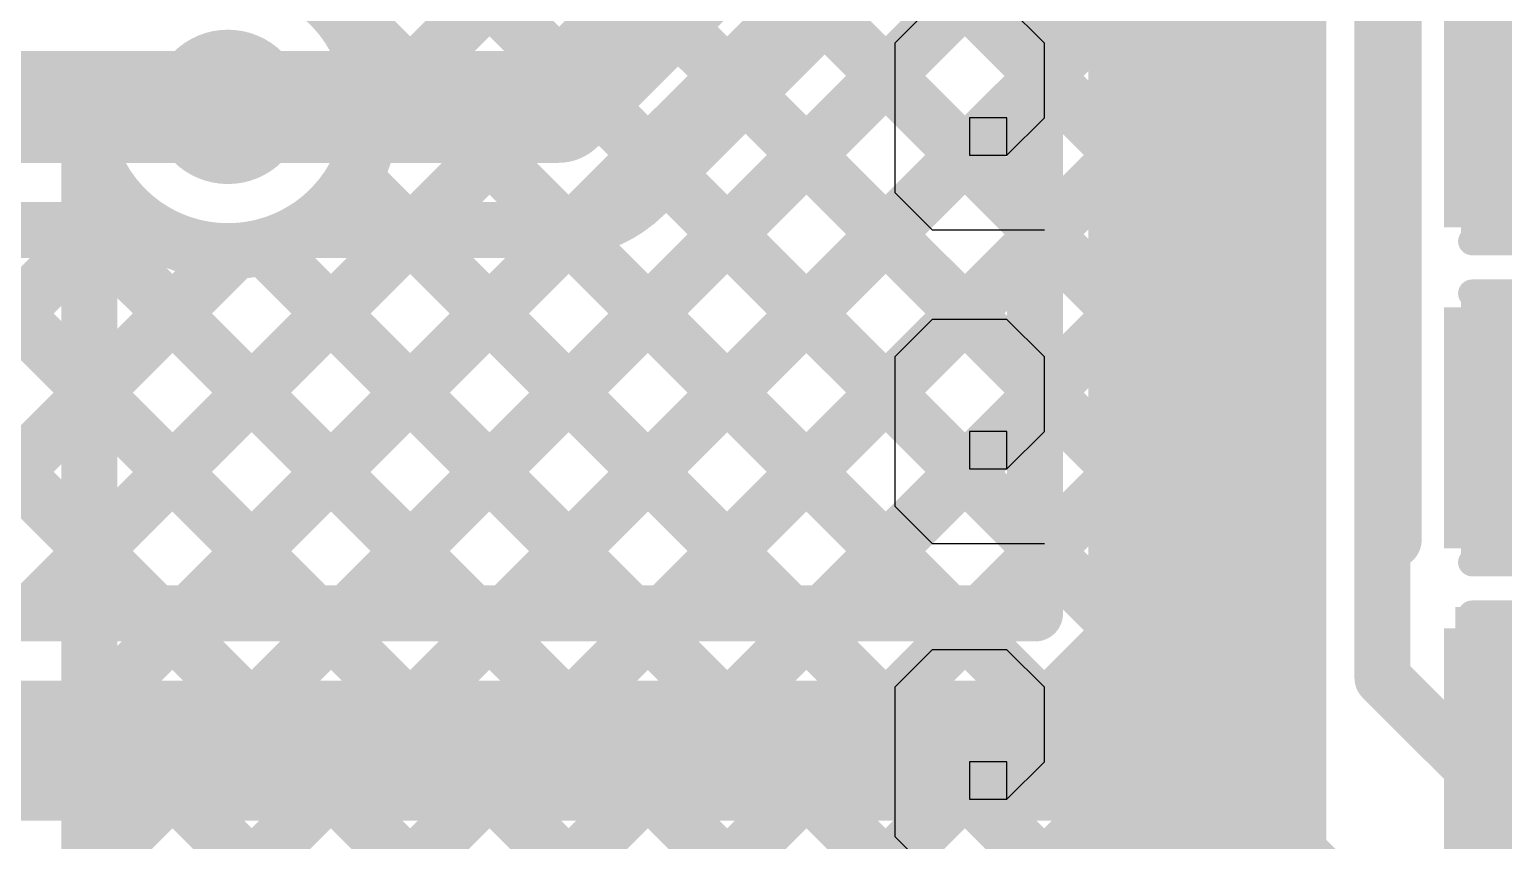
# Model space of a CAD drawing. Header units: millimetres. Extents: x 0.78 to 3.29, y 2.96 to 5.31.
# Drawn here: x 1.6715 to 1.9346, y 4.29 to 4.4348 of the extents above; entities that cross this region are included whole.
import ezdxf

# ---------------------------------------------------------------- set-up
doc = ezdxf.new("R2010")
doc.units = ezdxf.units.MM
doc.header["$MEASUREMENT"] = 0
for name, color, linetype in [('BottomLayer', 5, 'Continuous'), ('BottomOverlay', 54, 'Continuous'), ('BottomPaste', 16, 'Continuous'), ('BottomSolder', 6, 'Continuous'), ('MultiLayer', 9, 'Continuous'), ('TopLayer', 1, 'Continuous'), ('ViaHoleLayer', 16, 'Continuous')]:
    doc.layers.add(name, color=color, linetype=linetype)

# ---------------------------------------------------------------- blocks, each defined once
blk = doc.blocks.new('R__0603_B_84')
at = {"layer": 'BottomLayer'}
for points in [[(-0.045, 0.0175), (-0.045, -0.0175), (-0.015, 0.0175), (-0.015, -0.0175)], [(0.015, 0.0175), (0.015, -0.0175), (0.045, 0.0175), (0.045, -0.0175)]]:
    blk.add_solid(points, dxfattribs=at)
at = {"layer": 'BottomOverlay', "const_width": 0.005}
for points in [[(-0.05, -0.024), (-0.05, 0.024)], [(-0.05, 0.024), (-0.016, 0.024)], [(0.016, 0.024), (0.05, 0.024)], [(0.05, -0.024), (0.05, 0.024)], [(-0.05, -0.024), (-0.016, -0.024)], [(0.016, -0.024), (0.05, -0.024)]]:
    blk.add_lwpolyline(points, dxfattribs=at)
at = {"layer": 'BottomOverlay', "const_width": 0.0025}
for points in [[(-0.05125, 0.024, 1), (-0.04875, 0.024, 1)], [(-0.05125, 0.024, 1), (-0.04875, 0.024, 1)], [(-0.01725, 0.024, 1), (-0.01475, 0.024, 1)], [(0.01475, 0.024, 1), (0.01725, 0.024, 1)], [(0.04875, 0.024, 1), (0.05125, 0.024, 1)], [(0.04875, 0.024, 1), (0.05125, 0.024, 1)], [(-0.05125, -0.024, 1), (-0.04875, -0.024, 1)], [(-0.05125, -0.024, 1), (-0.04875, -0.024, 1)], [(-0.01725, -0.024, 1), (-0.01475, -0.024, 1)], [(0.01475, -0.024, 1), (0.01725, -0.024, 1)], [(0.04875, -0.024, 1), (0.05125, -0.024, 1)], [(0.04875, -0.024, 1), (0.05125, -0.024, 1)]]:
    blk.add_lwpolyline(points, format="xyb", close=True, dxfattribs=at)
at = {"layer": 'BottomPaste'}
for points in [[(-0.045, 0.0175), (-0.045, -0.0175), (-0.015, 0.0175), (-0.015, -0.0175)], [(0.015, 0.0175), (0.015, -0.0175), (0.045, 0.0175), (0.045, -0.0175)]]:
    blk.add_solid(points, dxfattribs=at)
at = {"layer": 'BottomSolder'}
for points in [[(-0.049, 0.0215), (-0.049, -0.0215), (-0.011, 0.0215), (-0.011, -0.0215)], [(0.011, 0.0215), (0.011, -0.0215), (0.049, 0.0215), (0.049, -0.0215)]]:
    blk.add_solid(points, dxfattribs=at)
blk = doc.blocks.new('R__0603_B_85')
at = {"layer": 'BottomLayer'}
for points in [[(-0.045, 0.0175), (-0.045, -0.0175), (-0.015, 0.0175), (-0.015, -0.0175)], [(0.015, 0.0175), (0.015, -0.0175), (0.045, 0.0175), (0.045, -0.0175)]]:
    blk.add_solid(points, dxfattribs=at)
at = {"layer": 'BottomOverlay', "const_width": 0.005}
for points in [[(-0.05, -0.024), (-0.05, 0.024)], [(-0.05, 0.024), (-0.016, 0.024)], [(0.016, 0.024), (0.05, 0.024)], [(0.05, -0.024), (0.05, 0.024)], [(-0.05, -0.024), (-0.016, -0.024)], [(0.016, -0.024), (0.05, -0.024)]]:
    blk.add_lwpolyline(points, dxfattribs=at)
at = {"layer": 'BottomOverlay', "const_width": 0.0025}
for points in [[(-0.05125, 0.024, 1), (-0.04875, 0.024, 1)], [(-0.05125, 0.024, 1), (-0.04875, 0.024, 1)], [(-0.01725, 0.024, 1), (-0.01475, 0.024, 1)], [(0.01475, 0.024, 1), (0.01725, 0.024, 1)], [(0.04875, 0.024, 1), (0.05125, 0.024, 1)], [(0.04875, 0.024, 1), (0.05125, 0.024, 1)], [(-0.05125, -0.024, 1), (-0.04875, -0.024, 1)], [(-0.05125, -0.024, 1), (-0.04875, -0.024, 1)], [(-0.01725, -0.024, 1), (-0.01475, -0.024, 1)], [(0.01475, -0.024, 1), (0.01725, -0.024, 1)], [(0.04875, -0.024, 1), (0.05125, -0.024, 1)], [(0.04875, -0.024, 1), (0.05125, -0.024, 1)]]:
    blk.add_lwpolyline(points, format="xyb", close=True, dxfattribs=at)
at = {"layer": 'BottomPaste'}
for points in [[(-0.045, 0.0175), (-0.045, -0.0175), (-0.015, 0.0175), (-0.015, -0.0175)], [(0.015, 0.0175), (0.015, -0.0175), (0.045, 0.0175), (0.045, -0.0175)]]:
    blk.add_solid(points, dxfattribs=at)
at = {"layer": 'BottomSolder'}
for points in [[(-0.049, 0.0215), (-0.049, -0.0215), (-0.011, 0.0215), (-0.011, -0.0215)], [(0.011, 0.0215), (0.011, -0.0215), (0.049, 0.0215), (0.049, -0.0215)]]:
    blk.add_solid(points, dxfattribs=at)
blk = doc.blocks.new('R__0603_B_86')
at = {"layer": 'BottomLayer'}
for points in [[(-0.045, 0.0175), (-0.045, -0.0175), (-0.015, 0.0175), (-0.015, -0.0175)], [(0.015, 0.0175), (0.015, -0.0175), (0.045, 0.0175), (0.045, -0.0175)]]:
    blk.add_solid(points, dxfattribs=at)
at = {"layer": 'BottomOverlay', "const_width": 0.005}
for points in [[(-0.05, -0.024), (-0.05, 0.024)], [(-0.05, 0.024), (-0.016, 0.024)], [(0.016, 0.024), (0.05, 0.024)], [(0.05, -0.024), (0.05, 0.024)], [(-0.05, -0.024), (-0.016, -0.024)], [(0.016, -0.024), (0.05, -0.024)]]:
    blk.add_lwpolyline(points, dxfattribs=at)
at = {"layer": 'BottomOverlay', "const_width": 0.0025}
for points in [[(-0.05125, 0.024, 1), (-0.04875, 0.024, 1)], [(-0.05125, 0.024, 1), (-0.04875, 0.024, 1)], [(-0.01725, 0.024, 1), (-0.01475, 0.024, 1)], [(0.01475, 0.024, 1), (0.01725, 0.024, 1)], [(0.04875, 0.024, 1), (0.05125, 0.024, 1)], [(0.04875, 0.024, 1), (0.05125, 0.024, 1)], [(-0.05125, -0.024, 1), (-0.04875, -0.024, 1)], [(-0.05125, -0.024, 1), (-0.04875, -0.024, 1)], [(-0.01725, -0.024, 1), (-0.01475, -0.024, 1)], [(0.01475, -0.024, 1), (0.01725, -0.024, 1)], [(0.04875, -0.024, 1), (0.05125, -0.024, 1)], [(0.04875, -0.024, 1), (0.05125, -0.024, 1)]]:
    blk.add_lwpolyline(points, format="xyb", close=True, dxfattribs=at)
at = {"layer": 'BottomPaste'}
for points in [[(-0.045, 0.0175), (-0.045, -0.0175), (-0.015, 0.0175), (-0.015, -0.0175)], [(0.015, 0.0175), (0.015, -0.0175), (0.045, 0.0175), (0.045, -0.0175)]]:
    blk.add_solid(points, dxfattribs=at)
at = {"layer": 'BottomSolder'}
for points in [[(-0.049, 0.0215), (-0.049, -0.0215), (-0.011, 0.0215), (-0.011, -0.0215)], [(0.011, 0.0215), (0.011, -0.0215), (0.049, 0.0215), (0.049, -0.0215)]]:
    blk.add_solid(points, dxfattribs=at)

msp = doc.modelspace()

# ---------------------------------------------------------------- linework, layer by layer
at = {"layer": 'BottomLayer'}
for points, const_width in [([(1.7327, 4.4197), (1.87098, 4.55798)], 0.01), ([(1.62082, 4.54515), (1.83547, 4.3305)], 0.01), ([(1.6491, 4.54515), (1.851, 4.34326)], 0.01), ([(1.67879, 4.54375), (1.851, 4.37154)], 0.01), ([(1.707, 4.54383), (1.851, 4.39982)], 0.01), ([(1.73536, 4.54375), (1.851, 4.42811)], 0.01), ([(1.851, 4.3305), (1.851, 4.51426)], 0.01), ([(1.91498, 4.34363), (1.91498, 4.51426)], 0.01), ([(1.67178, 4.3305), (1.851, 4.50972)], 0.01), ([(1.70006, 4.3305), (1.851, 4.48144)], 0.01), ([(1.915, 4.39963), (1.915, 4.45695)], 0.01), ([(1.72835, 4.3305), (1.851, 4.45315)], 0.01), ([(1.522, 4.42095), (1.70695, 4.42095)], 0.02), ([(1.75663, 4.3305), (1.851, 4.42487)], 0.01), ([(1.7294, 4.40829), (1.80719, 4.3305)], 0.01), ([(1.554, 4.39895), (1.69351, 4.39895)], 0.01), ([(1.61521, 4.3305), (1.68366, 4.39895)], 0.01), ([(1.6256, 4.39895), (1.69405, 4.3305)], 0.01), ([(1.65389, 4.39895), (1.72234, 4.3305)], 0.01), ([(1.68217, 4.39895), (1.75062, 4.3305)], 0.01), ([(1.915, 4.385), (1.915, 4.39963)], 0.01), ([(1.915, 4.385), (1.915, 4.39963)], 0.01), ([(1.71341, 4.39599), (1.7789, 4.3305)], 0.01), ([(1.78492, 4.3305), (1.851, 4.39658)], 0.01), ([(1.64349, 4.3305), (1.70819, 4.3952)], 0.01), ([(1.915, 4.34363), (1.915, 4.385)], 0.01), ([(1.8132, 4.3305), (1.851, 4.3683)], 0.01), ([(1.84148, 4.3305), (1.851, 4.34002)], 0.01), ([(1.554, 4.3305), (1.851, 4.3305)], 0.01), ([(1.522, 4.306), (1.883, 4.306)], 0.025)]:
    msp.add_lwpolyline(points, dxfattribs=dict(at, const_width=const_width))
at = {"layer": 'BottomLayer', "const_width": 0.01}
for points in [[(1.69351, 4.44295, -0.585629), (1.73273, 4.42095)], [(1.73273, 4.42095, -0.585629), (1.69351, 4.39895)]]:
    msp.add_lwpolyline(points, format="xyb", dxfattribs=at)
at = {"layer": 'BottomLayer'}
for points, const_width in [([(1.70006, 4.42095, 1), (1.71384, 4.42095, 1)], 0.01378), ([(1.8485, 4.42811, 1), (1.8535, 4.42811, 1)], 0.005), ([(1.70195, 4.42095, 1), (1.71195, 4.42095, 1)], 0.01), ([(1.8485, 4.42487, 1), (1.8535, 4.42487, 1)], 0.005), ([(1.7302, 4.4197, 1), (1.7352, 4.4197, 1)], 0.005), ([(1.73023, 4.42095, 1), (1.73523, 4.42095, 1)], 0.005), ([(1.73023, 4.42095, 1), (1.73523, 4.42095, 1)], 0.005), ([(1.7269, 4.40829, 1), (1.7319, 4.40829, 1)], 0.005), ([(1.67967, 4.39895, 1), (1.68467, 4.39895, 1)], 0.005), ([(1.68116, 4.39895, 1), (1.68616, 4.39895, 1)], 0.005), ([(1.69101, 4.39895, 1), (1.69601, 4.39895, 1)], 0.005), ([(1.69101, 4.39895, 1), (1.69601, 4.39895, 1)], 0.005), ([(1.8485, 4.39982, 1), (1.8535, 4.39982, 1)], 0.005), ([(1.9125, 4.39963, 1), (1.9175, 4.39963, 1)], 0.005), ([(1.9125, 4.39963, 1), (1.9175, 4.39963, 1)], 0.005), ([(1.9125, 4.39963, 1), (1.9175, 4.39963, 1)], 0.005), ([(1.71091, 4.39599, 1), (1.71591, 4.39599, 1)], 0.005), ([(1.8485, 4.39658, 1), (1.8535, 4.39658, 1)], 0.005), ([(1.70569, 4.3952, 1), (1.71069, 4.3952, 1)], 0.005), ([(1.9125, 4.385, 1), (1.9175, 4.385, 1)], 0.005), ([(1.9125, 4.385, 1), (1.9175, 4.385, 1)], 0.005), ([(1.9125, 4.385, 1), (1.9175, 4.385, 1)], 0.005), ([(1.8485, 4.37154, 1), (1.8535, 4.37154, 1)], 0.005), ([(1.8485, 4.3683, 1), (1.8535, 4.3683, 1)], 0.005), ([(1.91248, 4.34363, 1), (1.91748, 4.34363, 1)], 0.005), ([(1.9125, 4.34363, 1), (1.9175, 4.34363, 1)], 0.005), ([(1.8485, 4.34326, 1), (1.8535, 4.34326, 1)], 0.005), ([(1.8485, 4.34002, 1), (1.8535, 4.34002, 1)], 0.005), ([(1.66928, 4.3305, 1), (1.67428, 4.3305, 1)], 0.005), ([(1.69155, 4.3305, 1), (1.69655, 4.3305, 1)], 0.005), ([(1.69756, 4.3305, 1), (1.70256, 4.3305, 1)], 0.005), ([(1.71984, 4.3305, 1), (1.72484, 4.3305, 1)], 0.005), ([(1.72585, 4.3305, 1), (1.73085, 4.3305, 1)], 0.005), ([(1.74812, 4.3305, 1), (1.75312, 4.3305, 1)], 0.005), ([(1.75413, 4.3305, 1), (1.75913, 4.3305, 1)], 0.005), ([(1.7764, 4.3305, 1), (1.7814, 4.3305, 1)], 0.005), ([(1.78242, 4.3305, 1), (1.78741, 4.3305, 1)], 0.005), ([(1.80469, 4.3305, 1), (1.80969, 4.3305, 1)], 0.005), ([(1.8107, 4.3305, 1), (1.8157, 4.3305, 1)], 0.005), ([(1.83297, 4.3305, 1), (1.83797, 4.3305, 1)], 0.005), ([(1.83898, 4.3305, 1), (1.84398, 4.3305, 1)], 0.005), ([(1.8485, 4.3305, 1), (1.8535, 4.3305, 1)], 0.005), ([(1.8485, 4.3305, 1), (1.8535, 4.3305, 1)], 0.005), ([(1.87675, 4.306, 1), (1.88925, 4.306, 1)], 0.0125)]:
    msp.add_lwpolyline(points, format="xyb", close=True, dxfattribs=dict(at, const_width=const_width))
for points in [[(1.863, 4.1665), (1.90298, 4.1665), (1.863, 4.50226), (1.90298, 4.50226)], [(1.927, 4.397), (2, 4.397), (1.927, 4.44495), (2, 4.44495)], [(1.927, 4.34), (1.999, 4.34), (1.927, 4.38763), (1.999, 4.38763)], [(1.926, 4.284), (1.999, 4.284), (1.926, 4.33163), (1.999, 4.33163)]]:
    msp.add_solid(points, dxfattribs=at)
at = {"layer": 'BottomOverlay'}
for p, q in [((1.83266, 4.43899), (1.826, 4.43232)), ((1.85266, 4.43232), (1.84599, 4.43899)), ((1.826, 4.43232), (1.826, 4.40566)), ((1.85266, 4.41899), (1.85266, 4.43232)), ((1.84599, 4.41899), (1.83933, 4.41899)), ((1.83933, 4.41899), (1.83933, 4.41233)), ((1.84599, 4.41233), (1.84599, 4.41899)), ((1.84599, 4.41233), (1.85266, 4.41899)), ((1.83933, 4.41233), (1.84599, 4.41233)), ((1.826, 4.40566), (1.83266, 4.399)), ((1.83266, 4.399), (1.85266, 4.399)), ((1.83266, 4.38299), (1.826, 4.37632)), ((1.84599, 4.38299), (1.83266, 4.38299)), ((1.85266, 4.37632), (1.84599, 4.38299)), ((1.826, 4.37632), (1.826, 4.34966)), ((1.85266, 4.36299), (1.85266, 4.37632)), ((1.84599, 4.36299), (1.83933, 4.36299)), ((1.83933, 4.36299), (1.83933, 4.35633)), ((1.84599, 4.35633), (1.84599, 4.36299)), ((1.84599, 4.35633), (1.85266, 4.36299)), ((1.83933, 4.35633), (1.84599, 4.35633)), ((1.826, 4.34966), (1.83266, 4.343)), ((1.83266, 4.343), (1.85266, 4.343)), ((1.83266, 4.32399), (1.826, 4.31732)), ((1.84599, 4.32399), (1.83266, 4.32399)), ((1.85266, 4.31732), (1.84599, 4.32399)), ((1.826, 4.31732), (1.826, 4.29066)), ((1.85266, 4.30399), (1.85266, 4.31732)), ((1.84599, 4.30399), (1.83933, 4.30399)), ((1.83933, 4.30399), (1.83933, 4.29733)), ((1.84599, 4.29733), (1.84599, 4.30399)), ((1.84599, 4.29733), (1.85266, 4.30399)), ((1.83933, 4.29733), (1.84599, 4.29733)), ((1.826, 4.29066), (1.83266, 4.284))]:
    msp.add_line(p, q, dxfattribs=at)
at = {"layer": 'MultiLayer', "const_width": 0.01378}
msp.add_lwpolyline([(1.70006, 4.42095, 1), (1.71384, 4.42095, 1)], format="xyb", close=True, dxfattribs=at)
at = {"layer": 'TopLayer'}
for points, const_width in [([(1.76591, 4.42095), (1.917, 4.57204)], 0.02), ([(1.89, 4.296), (1.89, 4.511)], 0.01), ([(1.913, 4.319), (1.913, 4.505)], 0.01), ([(1.7815, 4.40543), (1.873, 4.49693)], 0.01), ([(1.873, 4.296), (1.873, 4.49693)], 0.01), ([(1.68221, 4.28436), (1.873, 4.47515)], 0.01), ([(1.84173, 4.46566), (1.873, 4.43439)], 0.01), ([(1.82759, 4.45152), (1.873, 4.40611)], 0.01), ([(1.68646, 4.26033), (1.873, 4.44687)], 0.01), ([(1.81345, 4.43738), (1.873, 4.37782)], 0.01), ([(1.70695, 4.42095), (1.76591, 4.42095)], 0.02), ([(1.79931, 4.42323), (1.873, 4.34954)], 0.01), ([(1.69541, 4.241), (1.873, 4.41859)], 0.01), ([(1.68221, 4.2741), (1.68221, 4.4137)], 0.01), ([(1.78517, 4.40909), (1.873, 4.32126)], 0.01), ([(1.68221, 4.3975), (1.68809, 4.40338)], 0.01), ([(1.68221, 4.31265), (1.76869, 4.39912)], 0.01), ([(1.68221, 4.34093), (1.74023, 4.39895)], 0.01), ([(1.68221, 4.39891), (1.84012, 4.241)], 0.01), ([(1.72039, 4.39895), (1.76591, 4.39895)], 0.01), ([(1.73874, 4.39895), (1.89669, 4.241)], 0.01), ([(1.767, 4.39898), (1.87334, 4.29264)], 0.01), ([(1.71341, 4.39599), (1.8684, 4.241)], 0.01), ([(1.68221, 4.36922), (1.70819, 4.3952)], 0.01), ([(1.7237, 4.241), (1.873, 4.3903)], 0.01), ([(1.68221, 4.37063), (1.81184, 4.241)], 0.01), ([(1.75198, 4.241), (1.873, 4.36202)], 0.01), ([(1.68221, 4.34234), (1.78355, 4.241)], 0.01), ([(1.78027, 4.241), (1.873, 4.33373)], 0.01), ([(1.913, 4.319), (1.984, 4.248)], 0.01), ([(1.68221, 4.31406), (1.75527, 4.241)], 0.01), ([(1.80855, 4.241), (1.873, 4.30545)], 0.01), ([(1.89, 4.296), (1.986, 4.2)], 0.01), ([(1.68221, 4.28577), (1.72698, 4.241)], 0.01)]:
    msp.add_lwpolyline(points, dxfattribs=dict(at, const_width=const_width))
for points, const_width in [([(1.81095, 4.43738, 1), (1.81595, 4.43738, 1)], 0.005), ([(1.8705, 4.43439, 1), (1.8755, 4.43439, 1)], 0.005), ([(1.70006, 4.42095, 1), (1.71384, 4.42095, 1)], 0.01378), ([(1.70195, 4.42095, 1), (1.71195, 4.42095, 1)], 0.01), ([(1.76091, 4.42095, 1), (1.77091, 4.42095, 1)], 0.01), ([(1.76091, 4.42095, 1), (1.77091, 4.42095, 1)], 0.01), ([(1.79681, 4.42323, 1), (1.80181, 4.42323, 1)], 0.005), ([(1.8705, 4.41859, 1), (1.8755, 4.41859, 1)], 0.005), ([(1.67971, 4.4137, 1), (1.68471, 4.4137, 1)], 0.005), ([(1.67971, 4.4137, 1), (1.68471, 4.4137, 1)], 0.005), ([(1.78267, 4.40909, 1), (1.78767, 4.40909, 1)], 0.005), ([(1.77897, 4.40539, 1), (1.78397, 4.40539, 1)], 0.005), ([(1.779, 4.40543, 1), (1.784, 4.40543, 1)], 0.005), ([(1.779, 4.40543, 1), (1.784, 4.40543, 1)], 0.005), ([(1.8705, 4.40611, 1), (1.8755, 4.40611, 1)], 0.005), ([(1.68559, 4.40338, 1), (1.69059, 4.40338, 1)], 0.005), ([(1.67971, 4.39891, 1), (1.68471, 4.39891, 1)], 0.005), ([(1.71789, 4.39895, 1), (1.72289, 4.39895, 1)], 0.005), ([(1.71789, 4.39895, 1), (1.72289, 4.39895, 1)], 0.005), ([(1.73624, 4.39895, 1), (1.74124, 4.39895, 1)], 0.005), ([(1.73773, 4.39895, 1), (1.74273, 4.39895, 1)], 0.005), ([(1.76341, 4.39895, 1), (1.76841, 4.39895, 1)], 0.005), ([(1.76341, 4.39895, 1), (1.76841, 4.39895, 1)], 0.005), ([(1.76341, 4.39895, 1), (1.76841, 4.39895, 1)], 0.005), ([(1.7645, 4.39898, 1), (1.7695, 4.39898, 1)], 0.005), ([(1.76619, 4.39912, 1), (1.77119, 4.39912, 1)], 0.005), ([(1.67971, 4.3975, 1), (1.68471, 4.3975, 1)], 0.005), ([(1.71091, 4.39599, 1), (1.71591, 4.39599, 1)], 0.005), ([(1.70569, 4.3952, 1), (1.71069, 4.3952, 1)], 0.005), ([(1.8705, 4.3903, 1), (1.8755, 4.3903, 1)], 0.005), ([(1.8705, 4.37782, 1), (1.8755, 4.37782, 1)], 0.005), ([(1.67971, 4.37063, 1), (1.68471, 4.37063, 1)], 0.005), ([(1.67971, 4.36922, 1), (1.68471, 4.36922, 1)], 0.005), ([(1.8705, 4.36202, 1), (1.8755, 4.36202, 1)], 0.005), ([(1.8705, 4.34954, 1), (1.8755, 4.34954, 1)], 0.005), ([(1.67971, 4.34234, 1), (1.68471, 4.34234, 1)], 0.005), ([(1.67971, 4.34093, 1), (1.68471, 4.34093, 1)], 0.005), ([(1.8705, 4.33373, 1), (1.8755, 4.33373, 1)], 0.005), ([(1.8705, 4.32126, 1), (1.8755, 4.32126, 1)], 0.005), ([(1.9105, 4.319, 1), (1.9155, 4.319, 1)], 0.005), ([(1.9105, 4.319, 1), (1.9155, 4.319, 1)], 0.005), ([(1.67971, 4.31406, 1), (1.68471, 4.31406, 1)], 0.005), ([(1.67971, 4.31265, 1), (1.68471, 4.31265, 1)], 0.005), ([(1.8705, 4.30545, 1), (1.8755, 4.30545, 1)], 0.005), ([(1.8705, 4.296, 1), (1.8755, 4.296, 1)], 0.005), ([(1.8705, 4.296, 1), (1.8755, 4.296, 1)], 0.005), ([(1.8705, 4.296, 1), (1.8755, 4.296, 1)], 0.005), ([(1.8875, 4.296, 1), (1.8925, 4.296, 1)], 0.005), ([(1.8875, 4.296, 1), (1.8925, 4.296, 1)], 0.005), ([(1.87084, 4.29264, 1), (1.87584, 4.29264, 1)], 0.005), ([(1.67971, 4.28577, 1), (1.68471, 4.28577, 1)], 0.005)]:
    msp.add_lwpolyline(points, format="xyb", close=True, dxfattribs=dict(at, const_width=const_width))
at = {"layer": 'TopLayer', "const_width": 0.01}
for points in [[(1.72039, 4.39895, -0.493626), (1.68221, 4.4137)], [(1.7815, 4.40543, -0.199566), (1.76591, 4.39895)], [(1.78147, 4.40539, -0.198912), (1.76591, 4.39895)], [(1.87798, 4.28398, -0.198912), (1.873, 4.296)], [(1.878, 4.28396, -0.199327), (1.873, 4.296)]]:
    msp.add_lwpolyline(points, format="xyb", dxfattribs=at)
at = {"layer": 'ViaHoleLayer', "const_width": 0.00591}
msp.add_lwpolyline([(1.704, 4.42095, 1), (1.7099, 4.42095, 1)], format="xyb", close=True, dxfattribs=at)

# ---------------------------------------------------------------- block references
at = {"rotation": 360}
for name, p in [('R__0603_B_86', (1.913, 4.42095)), ('R__0603_B_85', (1.913, 4.36363))]:
    msp.add_blockref(name, p, dxfattribs=at)
msp.add_blockref('R__0603_B_84', (1.913, 4.30632))

doc.saveas('drawing.dxf')
